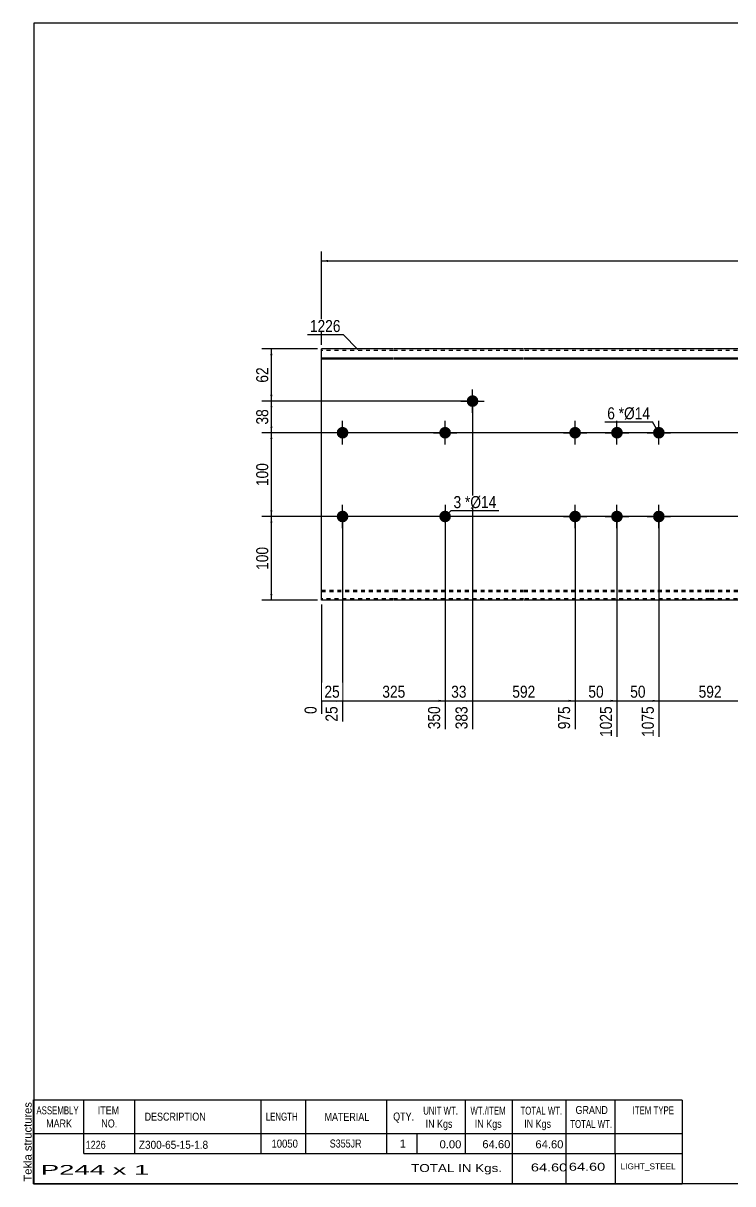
# Model space of a CAD drawing. Header units: millimetres. Extents: x -71 to 331, y -169 to 108.
# Drawn here: x -71.3 to 98.2, y -169.3 to 107.8 of the extents above; entities that cross this region are included whole.
import ezdxf

# ---------------------------------------------------------------- set-up
doc = ezdxf.new("R2010")
doc.units = ezdxf.units.MM
doc.linetypes.add('DXK_LINE_DOT1', pattern=[1.8814, 0.9407, -0.9407])
doc.styles.add('Arial', font='ARIAL.TTF', dxfattribs={"height": 0.2})
doc.styles.add('Arial Narrow', font='ARIALN.TTF', dxfattribs={"height": 0.2})

# ---------------------------------------------------------------- blocks, each defined once
blk = doc.blocks.new('Unknown-627191468-1944')
at = {"color": 5, "linetype": 'Continuous'}
for p, q in [((331.25, 107.75), (-68.75, 107.75)), ((-68.75, 107.75), (-68.75, -169.25)), ((331.25, -169.25), (331.25, 107.75)), ((-68.75, -169.25), (331.25, -169.25))]:
    blk.add_line(p, q, dxfattribs=at)
at = {"color": 174, "linetype": 'Continuous', "style": 'Arial'}
blk.add_text('Tekla structures', height=1.9102, rotation=90, dxfattribs=at).set_placement((-69.25, -168.75))
blk = doc.blocks.new('Bolt-627191468-1223 - 1203')
at = {"linetype": 'Continuous'}
for points in [[(59.13, 10, -1), (61.93, 10, -1)], [(69.13, 10, -1), (71.93, 10, -1)], [(79.13, 10, -1), (81.93, 10, -1)], [(59.13, -10, -1), (61.93, -10, -1)], [(69.13, -10, -1), (71.93, -10, -1)], [(79.13, -10, -1), (81.93, -10, -1)]]:
    blk.add_hatch(color=3, dxfattribs=at).paths.add_polyline_path(points)
at = {"color": 3, "linetype": 'Continuous'}
for p, q in [((60.53, 7.2), (60.53, 12.8)), ((70.53, 7.2), (70.53, 12.8)), ((80.53, 7.2), (80.53, 12.8)), ((57.73, 10), (63.33, 10)), ((67.73, 10), (73.33, 10)), ((77.73, 10), (83.33, 10)), ((60.53, -12.8), (60.53, -7.2)), ((70.53, -12.8), (70.53, -7.2)), ((80.53, -12.8), (80.53, -7.2)), ((57.73, -10), (63.33, -10)), ((67.73, -10), (73.33, -10)), ((77.73, -10), (83.33, -10))]:
    blk.add_line(p, q, dxfattribs=at)
blk = doc.blocks.new('Part-627191468-1218 - 1203')
at = {"color": 2, "linetype": 'Continuous'}
for p, q in [((0, -30), (0, 30)), ((17.19, 30), (0, 30)), ((0, 27.88), (17.19, 27.88)), ((48.24, 30), (17.29, 30)), ((17.29, 27.88), (48.24, 27.88)), ((92.72, 30), (48.34, 30)), ((48.34, 27.88), (92.72, 27.88)), ((123.77, 30), (92.82, 30)), ((92.82, 27.88), (123.77, 27.88)), ((148.25, 30), (123.87, 30)), ((123.87, 27.88), (148.25, 27.88)), ((171.15, 30), (148.35, 30)), ((148.35, 27.88), (171.15, 27.88)), ((195.64, 30), (171.25, 30)), ((171.25, 27.88), (195.64, 27.88)), ((240.13, 30), (195.74, 30)), ((195.74, 27.88), (240.13, 27.88)), ((257.42, 30), (240.23, 30)), ((240.23, 27.88), (257.42, 27.88)), ((257.42, 30), (257.42, -30)), ((0, 27.62), (17.19, 27.62)), ((17.29, 27.62), (48.24, 27.62)), ((48.34, 27.62), (92.72, 27.62)), ((92.82, 27.62), (123.77, 27.62)), ((123.87, 27.62), (148.25, 27.62)), ((148.35, 27.62), (171.15, 27.62)), ((171.25, 27.62), (195.64, 27.62)), ((195.74, 27.62), (240.13, 27.62)), ((240.23, 27.62), (257.42, 27.62)), ((17.19, -30), (0, -30)), ((48.24, -30), (17.29, -30)), ((92.72, -30), (48.34, -30)), ((123.77, -30), (92.82, -30)), ((148.25, -30), (123.87, -30)), ((171.15, -30), (148.35, -30)), ((195.64, -30), (171.25, -30)), ((240.13, -30), (195.74, -30)), ((257.42, -30), (240.23, -30))]:
    blk.add_line(p, q, dxfattribs=at)
at = {"color": 7, "linetype": 'DXK_LINE_DOT1'}
for p, q in [((17.19, 29.64), (0, 29.64)), ((48.24, 29.64), (17.29, 29.64)), ((92.72, 29.64), (48.34, 29.64)), ((123.77, 29.64), (92.82, 29.64)), ((148.25, 29.64), (123.87, 29.64)), ((171.15, 29.64), (148.35, 29.64)), ((195.64, 29.64), (171.25, 29.64)), ((240.13, 29.64), (195.74, 29.64)), ((257.42, 29.64), (240.23, 29.64)), ((0, -27.62), (17.19, -27.62)), ((17.29, -27.62), (48.24, -27.62)), ((48.34, -27.62), (92.72, -27.62)), ((92.82, -27.62), (123.77, -27.62)), ((123.87, -27.62), (148.25, -27.62)), ((148.35, -27.62), (171.15, -27.62)), ((171.25, -27.62), (195.64, -27.62)), ((195.74, -27.62), (240.13, -27.62)), ((240.23, -27.62), (257.42, -27.62)), ((0, -27.88), (17.19, -27.88)), ((17.19, -29.64), (0, -29.64)), ((17.29, -27.88), (48.24, -27.88)), ((48.24, -29.64), (17.29, -29.64)), ((48.34, -27.88), (92.72, -27.88)), ((92.72, -29.64), (48.34, -29.64)), ((92.82, -27.88), (123.77, -27.88)), ((123.77, -29.64), (92.82, -29.64)), ((123.87, -27.88), (148.25, -27.88)), ((148.25, -29.64), (123.87, -29.64)), ((148.35, -27.88), (171.15, -27.88)), ((171.15, -29.64), (148.35, -29.64)), ((171.25, -27.88), (195.64, -27.88)), ((195.64, -29.64), (171.25, -29.64)), ((195.74, -27.88), (240.13, -27.88)), ((240.13, -29.64), (195.74, -29.64)), ((240.23, -27.88), (257.42, -27.88)), ((257.42, -29.64), (240.23, -29.64))]:
    blk.add_line(p, q, dxfattribs=at)
blk = doc.blocks.new('Bolt-627191468-1222 - 1203')
at = {"linetype": 'Continuous'}
blk.add_hatch(color=3, dxfattribs=at).paths.add_polyline_path([(34.64, 17.55, -1), (37.44, 17.55, -1)])
at = {"color": 3, "linetype": 'Continuous'}
for p, q in [((36.04, 14.75), (36.04, 20.35)), ((33.24, 17.55), (38.84, 17.55))]:
    blk.add_line(p, q, dxfattribs=at)
blk = doc.blocks.new('Bolt-627191468-1224 - 1203')
at = {"linetype": 'Continuous'}
blk.add_hatch(color=3, dxfattribs=at).paths.add_polyline_path([(28.09, 10, -1), (30.89, 10, -1)])
at = {"color": 3, "linetype": 'Continuous'}
for p, q in [((29.49, 7.2), (29.49, 12.8)), ((26.69, 10), (32.29, 10))]:
    blk.add_line(p, q, dxfattribs=at)
blk = doc.blocks.new('Bolt-627191468-1226 - 1203')
at = {"linetype": 'Continuous'}
blk.add_hatch(color=3, dxfattribs=at).paths.add_polyline_path([(30.89, -10, -1), (28.09, -10, -1)])
at = {"color": 3, "linetype": 'Continuous'}
for p, q in [((29.49, -7.2), (29.49, -12.8)), ((32.29, -10), (26.69, -10))]:
    blk.add_line(p, q, dxfattribs=at)
blk = doc.blocks.new('Bolt-627191468-1230 - 1203')
at = {"linetype": 'Continuous'}
for points in [[(3.6, 10, -1), (6.4, 10, -1)], [(134.66, 10, -1), (137.46, 10, -1)]]:
    blk.add_hatch(color=3, dxfattribs=at).paths.add_polyline_path(points)
at = {"color": 3, "linetype": 'Continuous'}
for p, q in [((5, 7.2), (5, 12.8)), ((136.06, 7.2), (136.06, 12.8)), ((7.8, 10), (2.2, 10)), ((138.86, 10), (133.26, 10))]:
    blk.add_line(p, q, dxfattribs=at)
blk = doc.blocks.new('Bolt-627191468-1231 - 1203')
at = {"linetype": 'Continuous'}
for points in [[(3.6, -10, -1), (6.4, -10, -1)], [(134.66, -10, -1), (137.46, -10, -1)]]:
    blk.add_hatch(color=3, dxfattribs=at).paths.add_polyline_path(points)
at = {"color": 3, "linetype": 'Continuous'}
for p, q in [((5, -12.8), (5, -7.2)), ((136.06, -12.8), (136.06, -7.2)), ((7.8, -10), (2.2, -10)), ((138.86, -10), (133.26, -10))]:
    blk.add_line(p, q, dxfattribs=at)
blk = doc.blocks.new('StraightDimension-627191468-1279 - 1203')
at = {"linetype": 'Continuous'}
blk.add_hatch(color=7, dxfattribs=at).paths.add_polyline_path([(34.54, -53.75), (36.04, -54), (34.54, -54.25)])
at = {"color": 7, "linetype": 'Continuous'}
for p, q in [((36.04, 16.55), (36.04, -60.78)), ((29.49, -11), (29.49, -60.78)), ((29.49, -54), (36.04, -54))]:
    blk.add_line(p, q, dxfattribs=at)
at = {"color": 0}
blk.add_wipeout([(35.19, -53.85), (35.19, -49.65), (30.34, -49.65), (30.34, -53.85)], dxfattribs=at)
at = {"color": 3, "style": 'Arial Narrow'}
blk.add_text('33', height=2.863, dxfattribs=at).set_placement((30.94, -53.25))
at = {"color": 0, "linetype": 'Continuous'}
blk.add_wipeout([(35.44, -54.7), (31.24, -54.7), (31.24, -61.38), (35.44, -61.38)], dxfattribs=at)
at = {"color": 3, "linetype": 'Continuous', "style": 'Arial Narrow'}
blk.add_text('383', height=2.863, rotation=90.0002, dxfattribs=at).set_placement((34.84, -60.78))
blk = doc.blocks.new('StraightDimension-627191468-1361 - 1203')
at = {"linetype": 'Continuous'}
for points in [[(-12.25, 28.5), (-12, 30), (-11.75, 28.5)], [(-11.75, 19.05), (-12, 17.55), (-12.25, 19.05)]]:
    blk.add_hatch(color=7, dxfattribs=at).paths.add_polyline_path(points)
at = {"color": 7, "linetype": 'Continuous'}
for p, q in [((-1, 30), (-14.25, 30)), ((-12, 17.55), (-12, 30)), ((35.04, 17.55), (-14.25, 17.55))]:
    blk.add_line(p, q, dxfattribs=at)
at = {"color": 0}
blk.add_wipeout([(-12.15, 26.2), (-16.35, 26.2), (-16.35, 21.35), (-12.15, 21.35)], dxfattribs=at)
at = {"color": 3, "style": 'Arial Narrow'}
blk.add_text('62', height=2.863, rotation=90.0002, dxfattribs=at).set_placement((-12.75, 21.95))
blk = doc.blocks.new('StraightDimension-627191468-1280 - 1203')
at = {"linetype": 'Continuous'}
blk.add_hatch(color=7, dxfattribs=at).paths.add_polyline_path([(27.99, -53.75), (29.49, -54), (27.99, -54.25)])
at = {"color": 7, "linetype": 'Continuous'}
for p, q in [((5, -11), (5, -58.96)), ((29.49, -11), (29.49, -60.78)), ((5, -54), (29.49, -54))]:
    blk.add_line(p, q, dxfattribs=at)
at = {"color": 0}
blk.add_wipeout([(20.59, -53.85), (20.59, -49.65), (13.9, -49.65), (13.9, -53.85)], dxfattribs=at)
at = {"color": 0, "linetype": 'Continuous'}
blk.add_wipeout([(28.89, -54.7), (24.69, -54.7), (24.69, -61.38), (28.89, -61.38)], dxfattribs=at)
at = {"color": 3, "style": 'Arial Narrow'}
blk.add_text('325', height=2.863, dxfattribs=at).set_placement((14.5, -53.25))
at = {"color": 3, "linetype": 'Continuous', "style": 'Arial Narrow'}
blk.add_text('350', height=2.863, rotation=90.0002, dxfattribs=at).set_placement((28.29, -60.78))
blk = doc.blocks.new('StraightDimension-627191468-1281 - 1203')
at = {"linetype": 'Continuous'}
blk.add_hatch(color=7, dxfattribs=at).paths.add_polyline_path([(3.5, -53.75), (5, -54), (3.5, -54.25)])
at = {"color": 7, "linetype": 'Continuous'}
for p, q in [((5, -11), (5, -58.96)), ((0, -31), (0, -57.13)), ((0, -54), (5, -54))]:
    blk.add_line(p, q, dxfattribs=at)
at = {"color": 0}
blk.add_wipeout([(4.93, -53.85), (4.93, -49.65), (0.07, -49.65), (0.07, -53.85)], dxfattribs=at)
at = {"color": 3, "style": 'Arial Narrow'}
blk.add_text('25', height=2.863, dxfattribs=at).set_placement((0.67, -53.25))
at = {"color": 0, "linetype": 'Continuous'}
blk.add_wipeout([(4.4, -54.7), (0.2, -54.7), (0.2, -59.56), (4.4, -59.56)], dxfattribs=at)
at = {"color": 3, "linetype": 'Continuous', "style": 'Arial Narrow'}
blk.add_text('25', height=2.863, rotation=90.0002, dxfattribs=at).set_placement((3.8, -58.96))
at = {"color": 0, "linetype": 'Continuous'}
blk.add_wipeout([(-0.6, -54.7), (-4.8, -54.7), (-4.8, -57.73), (-0.6, -57.73)], dxfattribs=at)
at = {"color": 3, "linetype": 'Continuous', "style": 'Arial Narrow'}
blk.add_text('0', height=2.86, rotation=90.0002, dxfattribs=at).set_placement((-1.2, -57.13))
blk = doc.blocks.new('StraightDimension-627191468-1275 - 1203')
at = {"linetype": 'Continuous'}
blk.add_hatch(color=7, dxfattribs=at).paths.add_polyline_path([(103.52, -53.75), (105.02, -54), (103.52, -54.25)])
at = {"color": 7, "linetype": 'Continuous'}
for p, q in [((105.02, 16.55), (105.02, -62.61)), ((80.53, -11), (80.53, -62.61)), ((80.53, -54), (105.02, -54))]:
    blk.add_line(p, q, dxfattribs=at)
at = {"color": 0}
blk.add_wipeout([(96.12, -53.85), (96.12, -49.65), (89.43, -49.65), (89.43, -53.85)], dxfattribs=at)
at = {"color": 0, "linetype": 'Continuous'}
blk.add_wipeout([(104.42, -54.7), (100.22, -54.7), (100.22, -63.21), (104.42, -63.21)], dxfattribs=at)
at = {"color": 3, "style": 'Arial Narrow'}
blk.add_text('592', height=2.863, dxfattribs=at).set_placement((90.03, -53.25))
at = {"color": 3, "linetype": 'Continuous', "style": 'Arial Narrow'}
blk.add_text('1667', height=2.863, rotation=90.0002, dxfattribs=at).set_placement((103.82, -62.61))
blk = doc.blocks.new('StraightDimension-627191468-1276 - 1203')
at = {"linetype": 'Continuous'}
blk.add_hatch(color=7, dxfattribs=at).paths.add_polyline_path([(79.03, -53.75), (80.53, -54), (79.03, -54.25)])
at = {"color": 7, "linetype": 'Continuous'}
for p, q in [((70.53, -11), (70.53, -62.61)), ((80.53, -11), (80.53, -62.61)), ((70.53, -54), (80.53, -54))]:
    blk.add_line(p, q, dxfattribs=at)
at = {"color": 0}
blk.add_wipeout([(77.96, -53.85), (77.96, -49.65), (73.1, -49.65), (73.1, -53.85)], dxfattribs=at)
at = {"color": 3, "style": 'Arial Narrow'}
blk.add_text('50', height=2.863, dxfattribs=at).set_placement((73.7, -53.25))
at = {"color": 0, "linetype": 'Continuous'}
blk.add_wipeout([(79.93, -54.7), (75.73, -54.7), (75.73, -63.21), (79.93, -63.21)], dxfattribs=at)
at = {"color": 3, "linetype": 'Continuous', "style": 'Arial Narrow'}
blk.add_text('1075', height=2.863, rotation=90.0002, dxfattribs=at).set_placement((79.33, -62.61))
blk = doc.blocks.new('StraightDimension-627191468-1277 - 1203')
at = {"linetype": 'Continuous'}
blk.add_hatch(color=7, dxfattribs=at).paths.add_polyline_path([(69.03, -53.75), (70.53, -54), (69.03, -54.25)])
at = {"color": 7, "linetype": 'Continuous'}
for p, q in [((60.53, -11), (60.53, -60.78)), ((70.53, -11), (70.53, -62.61)), ((60.53, -54), (70.53, -54))]:
    blk.add_line(p, q, dxfattribs=at)
at = {"color": 0}
blk.add_wipeout([(67.96, -53.85), (67.96, -49.65), (63.1, -49.65), (63.1, -53.85)], dxfattribs=at)
at = {"color": 3, "style": 'Arial Narrow'}
blk.add_text('50', height=2.863, dxfattribs=at).set_placement((63.7, -53.25))
at = {"color": 0, "linetype": 'Continuous'}
blk.add_wipeout([(69.93, -54.7), (65.73, -54.7), (65.73, -63.21), (69.93, -63.21)], dxfattribs=at)
at = {"color": 3, "linetype": 'Continuous', "style": 'Arial Narrow'}
blk.add_text('1025', height=2.863, rotation=90.0002, dxfattribs=at).set_placement((69.33, -62.61))
blk = doc.blocks.new('StraightDimension-627191468-1278 - 1203')
at = {"linetype": 'Continuous'}
blk.add_hatch(color=7, dxfattribs=at).paths.add_polyline_path([(59.03, -53.75), (60.53, -54), (59.03, -54.25)])
at = {"color": 7, "linetype": 'Continuous'}
for p, q in [((36.04, 16.55), (36.04, -60.78)), ((60.53, -11), (60.53, -60.78)), ((36.04, -54), (60.53, -54))]:
    blk.add_line(p, q, dxfattribs=at)
at = {"color": 0}
blk.add_wipeout([(51.63, -53.85), (51.63, -49.65), (44.94, -49.65), (44.94, -53.85)], dxfattribs=at)
at = {"color": 0, "linetype": 'Continuous'}
blk.add_wipeout([(59.93, -54.7), (55.73, -54.7), (55.73, -61.38), (59.93, -61.38)], dxfattribs=at)
at = {"color": 3, "style": 'Arial Narrow'}
blk.add_text('592', height=2.863, dxfattribs=at).set_placement((45.54, -53.25))
at = {"color": 3, "linetype": 'Continuous', "style": 'Arial Narrow'}
blk.add_text('975', height=2.863, rotation=90.0002, dxfattribs=at).set_placement((59.33, -60.78))
blk = doc.blocks.new('StraightDimension-627191468-1362 - 1203')
at = {"linetype": 'Continuous'}
for points in [[(-12.25, 16.05), (-12, 17.55), (-11.75, 16.05)], [(-11.75, 11.5), (-12, 10), (-12.25, 11.5)]]:
    blk.add_hatch(color=7, dxfattribs=at).paths.add_polyline_path(points)
at = {"color": 7, "linetype": 'Continuous'}
for p, q in [((35.04, 17.55), (-14.25, 17.55)), ((-12, 10), (-12, 17.55)), ((182.45, 10), (-14.25, 10))]:
    blk.add_line(p, q, dxfattribs=at)
at = {"color": 0}
blk.add_wipeout([(-12.15, 16.2), (-16.35, 16.2), (-16.35, 11.35), (-12.15, 11.35)], dxfattribs=at)
at = {"color": 3, "style": 'Arial Narrow'}
blk.add_text('38', height=2.863, rotation=90.0002, dxfattribs=at).set_placement((-12.75, 11.95))
blk = doc.blocks.new('StraightDimension-627191468-1363 - 1203')
at = {"linetype": 'Continuous'}
for points in [[(-12.25, 8.5), (-12, 10), (-11.75, 8.5)], [(-11.75, -8.5), (-12, -10), (-12.25, -8.5)]]:
    blk.add_hatch(color=7, dxfattribs=at).paths.add_polyline_path(points)
at = {"color": 7, "linetype": 'Continuous'}
for p, q in [((182.45, 10), (-14.25, 10)), ((-12, -10), (-12, 10)), ((182.45, -10), (-14.25, -10))]:
    blk.add_line(p, q, dxfattribs=at)
at = {"color": 0}
blk.add_wipeout([(-12.15, 3.34), (-16.35, 3.34), (-16.35, -3.34), (-12.15, -3.34)], dxfattribs=at)
at = {"color": 3, "style": 'Arial Narrow'}
blk.add_text('100', height=2.863, rotation=90.0002, dxfattribs=at).set_placement((-12.75, -2.74))
blk = doc.blocks.new('StraightDimension-627191468-1364 - 1203')
at = {"linetype": 'Continuous'}
for points in [[(-12.25, -11.5), (-12, -10), (-11.75, -11.5)], [(-11.75, -28.5), (-12, -30), (-12.25, -28.5)]]:
    blk.add_hatch(color=7, dxfattribs=at).paths.add_polyline_path(points)
at = {"color": 7, "linetype": 'Continuous'}
for p, q in [((182.45, -10), (-14.25, -10)), ((-12, -30), (-12, -10)), ((-1, -30), (-14.25, -30))]:
    blk.add_line(p, q, dxfattribs=at)
at = {"color": 0}
blk.add_wipeout([(-12.15, -16.66), (-16.35, -16.66), (-16.35, -23.34), (-12.15, -23.34)], dxfattribs=at)
at = {"color": 3, "style": 'Arial Narrow'}
blk.add_text('100', height=2.863, rotation=90.0002, dxfattribs=at).set_placement((-12.75, -22.74))
blk = doc.blocks.new('StraightDimension-627191468-1379 - 1203')
at = {"linetype": 'Continuous'}
for points in [[(1.5, 50.75), (0, 51), (1.5, 51.25)], [(255.92, 51.25), (257.42, 51), (255.92, 50.75)]]:
    blk.add_hatch(color=7, dxfattribs=at).paths.add_polyline_path(points)
at = {"color": 7, "linetype": 'Continuous'}
for p, q in [((0, 31), (0, 53.25)), ((257.42, 31), (257.42, 53.25)), ((0, 51), (257.42, 51))]:
    blk.add_line(p, q, dxfattribs=at)
at = {"color": 0}
blk.add_wipeout([(133.88, 51.15), (133.88, 55.35), (123.54, 55.35), (123.54, 51.15)], dxfattribs=at)
at = {"color": 3, "style": 'Arial Narrow'}
blk.add_text('10050', height=2.863, dxfattribs=at).set_placement((124.14, 51.75))
blk = doc.blocks.new('CBS_BOM-627191468-1968')
at = {"color": 7, "linetype": 'Continuous'}
for p, q in [((-68.78, -157.28), (-68.78, -149.28)), ((-68.78, -149.28), (86.14, -149.28)), ((-56.78, -157.28), (-56.78, -149.28)), ((-44.59, -157.28), (-44.59, -149.28)), ((-14.43, -157.28), (-14.43, -149.28)), ((-3.75, -157.28), (-3.75, -149.28)), ((15.57, -157.28), (15.57, -149.28)), ((34.37, -157.28), (34.37, -149.28)), ((45.58, -157.28), (45.58, -149.28)), ((58.37, -157.28), (58.37, -149.28)), ((70.12, -157.28), (70.12, -149.28)), ((86.14, -149.29), (86.14, -157.27)), ((-68.78, -157.28), (86.14, -157.28)), ((-68.78, -162.08), (-68.78, -157.28)), ((-56.78, -162.08), (-56.78, -157.28)), ((-44.59, -162.08), (-44.59, -157.28)), ((-14.43, -162.08), (-14.43, -157.28)), ((-3.75, -162.08), (-3.75, -157.28)), ((15.57, -162.08), (15.57, -157.28)), ((22.83, -162.08), (22.83, -157.28)), ((34.37, -162.08), (34.37, -157.28)), ((45.58, -162.08), (45.58, -157.28)), ((58.37, -162.08), (58.37, -157.28)), ((70.14, -162.08), (70.14, -157.28)), ((86.14, -157.28), (86.14, -162.08)), ((-68.78, -169.28), (-68.78, -162.1)), ((-56.78, -162.08), (86.14, -162.08)), ((45.58, -169.28), (45.58, -162.1)), ((58.37, -169.28), (58.37, -162.1)), ((70.18, -169.28), (70.18, -162.1)), ((86.14, -162.08), (86.14, -169.28)), ((-68.78, -169.28), (86.14, -169.28))]:
    blk.add_line(p, q, dxfattribs=at)
at = {"color": 3, "linetype": 'Continuous', "style": 'Arial'}
for s, height, width, p in [('ASSEMBLY', 1.91, 0.7, (-68.1, -152.71)), ('ITEM', 1.91, 0.8, (-53.45, -152.71)), ('DESCRIPTION', 1.9102, 0.8, (-42.27, -154.21)), ('LENGTH', 1.91, 0.7, (-13.32, -154.21)), ('MATERIAL', 1.91, 0.8, (0.7, -154.26)), ('QTY.', 1.91, 0.8, (17.09, -154.18)), ('UNIT WT.', 1.91, 0.7, (24.26, -152.78)), ('WT./ITEM', 1.91, 0.7, (35.55, -152.78)), ('TOTAL WT.', 1.91, 0.7, (47.49, -152.78)), ('GRAND', 1.91, 0.8, (60.64, -152.62)), ('ITEM TYPE', 1.91, 0.7, (74.28, -152.7)), ('MARK', 1.91, 0.8, (-65.78, -155.84)), ('NO.', 1.91, 0.8, (-52.6, -155.84)), ('IN Kgs', 1.91, 0.8, (24.84, -155.92)), ('IN Kgs', 1.91, 0.8, (36.59, -155.92)), ('IN Kgs', 1.91, 0.8, (48.38, -155.92)), ('TOTAL WT.', 1.91, 0.7, (59.38, -155.96))]:
    blk.add_text(s, height=height, dxfattribs=dict(at, width=width)).set_placement(p)
at = {"color": 7, "linetype": 'Continuous', "style": 'Arial'}
for s, height, width, p in [('1226', 1.91, 0.8, (-56.32, -160.93)), ('Z300-65-15-1.8', 1.9102, 0.9, (-43.65, -160.93)), ('10050', 1.91, 0.85, (-11.97, -160.65)), ('S355JR', 1.91, 0.8, (1.94, -160.62))]:
    blk.add_text(s, height=height, dxfattribs=dict(at, width=width)).set_placement(p)
for s, p in [('1', (18.66, -160.62)), ('0.00', (28.17, -160.81)), ('64.60', (38.39, -160.78)), ('64.60', (51.06, -160.81))]:
    blk.add_text(s, height=1.91, dxfattribs=at).set_placement(p)
at = {"color": 6, "linetype": 'Continuous', "style": 'Arial'}
for s, height, width, p in [('P244 x 1', 2.292, 2.05, (-67.06, -167.09)), ('TOTAL IN Kgs.', 1.9102, 1.2, (21.38, -166.48)), ('64.60', 1.91, 1.3, (49.97, -166.33)), ('64.60', 1.91, 1.3, (59.04, -166.17))]:
    blk.add_text(s, height=height, dxfattribs=dict(at, width=width)).set_placement(p)
blk.add_text('LIGHT_STEEL', height=1.4135, dxfattribs=at).set_placement((71.39, -165.83))
blk = doc.blocks.new('Mark-627191468-1382 - 1203')
at = {"color": 0}
blk.add_wipeout([(4.51, 34.04), (4.51, 37.04), (-2.8, 37.04), (-2.8, 34.04)], dxfattribs=at)
blk.add_wipeout([(4.51, 34.04), (4.51, 37.04), (-2.8, 37.04), (-2.8, 34.04)], dxfattribs=at)
at = {"color": 7, "linetype": 'Continuous'}
for p in [(-3.4, 33.44), (8.65, 29.9)]:
    blk.add_line(p, (5.11, 33.44), dxfattribs=at)
at = {"color": 3, "style": 'Arial Narrow'}
blk.add_text('1226', height=2.863, dxfattribs=at).set_placement((-2.8, 34.04))
blk = doc.blocks.new('MarkSet-627191468-1399 - 1203')
at = {"color": 0}
blk.add_wipeout([(33.33, -7.99), (33.33, -4.99), (31.5, -4.99), (31.5, -7.99)], dxfattribs=at)
blk.add_wipeout([(33.33, -7.99), (33.33, -4.99), (31.5, -4.99), (31.5, -7.99)], dxfattribs=at)
at = {"color": 7, "linetype": 'Continuous'}
blk.add_line((29.49, -10), (30.9, -8.59), dxfattribs=at)
at = {"color": 0}
blk.add_wipeout([(35.51, -7.99), (35.51, -4.99), (34.23, -4.99), (34.23, -7.99)], dxfattribs=at)
blk.add_wipeout([(35.51, -7.99), (35.51, -4.99), (34.23, -4.99), (34.23, -7.99)], dxfattribs=at)
at = {"color": 3, "style": 'Arial Narrow'}
blk.add_text('3', height=2.86, dxfattribs=at).set_placement((31.5, -7.99))
at = {"color": 0}
blk.add_wipeout([(41.72, -7.99), (41.72, -4.99), (35.51, -4.99), (35.51, -7.99)], dxfattribs=at)
blk.add_wipeout([(41.72, -7.99), (41.72, -4.99), (35.51, -4.99), (35.51, -7.99)], dxfattribs=at)
at = {"color": 7, "linetype": 'Continuous'}
blk.add_line((30.9, -8.59), (42.32, -8.59), dxfattribs=at)
at = {"color": 3, "style": 'Arial Narrow'}
for s, height, p in [('*', 2.86, (34.23, -7.99)), ('Ø14', 2.863, (35.51, -7.99))]:
    blk.add_text(s, height=height, dxfattribs=at).set_placement(p)
blk = doc.blocks.new('Mark-627191468-1416 - 1203')
at = {"color": 0}
blk.add_wipeout([(70.04, 13.2), (70.04, 16.2), (68.21, 16.2), (68.21, 13.2)], dxfattribs=at)
blk.add_wipeout([(70.04, 13.2), (70.04, 16.2), (68.21, 16.2), (68.21, 13.2)], dxfattribs=at)
blk.add_wipeout([(72.22, 13.2), (72.22, 16.2), (70.94, 16.2), (70.94, 13.2)], dxfattribs=at)
blk.add_wipeout([(72.22, 13.2), (72.22, 16.2), (70.94, 16.2), (70.94, 13.2)], dxfattribs=at)
at = {"color": 3, "style": 'Arial Narrow'}
blk.add_text('6', height=2.86, dxfattribs=at).set_placement((68.21, 13.2))
at = {"color": 0}
blk.add_wipeout([(78.43, 13.2), (78.43, 16.2), (72.22, 16.2), (72.22, 13.2)], dxfattribs=at)
blk.add_wipeout([(78.43, 13.2), (78.43, 16.2), (72.22, 16.2), (72.22, 13.2)], dxfattribs=at)
at = {"color": 7, "linetype": 'Continuous'}
for p in [(67.61, 12.6), (80.53, 10)]:
    blk.add_line(p, (79.03, 12.6), dxfattribs=at)
at = {"color": 3, "style": 'Arial Narrow'}
for s, height, p in [('*', 2.86, (70.94, 13.2)), ('Ø14', 2.863, (72.22, 13.2))]:
    blk.add_text(s, height=height, dxfattribs=at).set_placement(p)

msp = doc.modelspace()

# ---------------------------------------------------------------- block references
for name in ['Unknown-627191468-1944', 'Part-627191468-1218 - 1203', 'Bolt-627191468-1222 - 1203', 'Bolt-627191468-1230 - 1203', 'Bolt-627191468-1224 - 1203', 'Bolt-627191468-1223 - 1203', 'Bolt-627191468-1231 - 1203', 'Bolt-627191468-1226 - 1203', 'CBS_BOM-627191468-1968']:
    msp.add_blockref(name, (0, 0))

# ---------------------------------------------------------------- next in the draw order: block references
for name in ['StraightDimension-627191468-1279 - 1203', 'StraightDimension-627191468-1275 - 1203']:
    msp.add_blockref(name, (0, 0))

# ---------------------------------------------------------------- next in the draw order: block references
for name in ['StraightDimension-627191468-1361 - 1203', 'StraightDimension-627191468-1280 - 1203', 'StraightDimension-627191468-1276 - 1203']:
    msp.add_blockref(name, (0, 0))

# ---------------------------------------------------------------- next in the draw order: block references
for name in ['StraightDimension-627191468-1379 - 1203', 'StraightDimension-627191468-1281 - 1203', 'StraightDimension-627191468-1277 - 1203']:
    msp.add_blockref(name, (0, 0))

# ---------------------------------------------------------------- next in the draw order: block references
for name in ['Mark-627191468-1382 - 1203', 'StraightDimension-627191468-1278 - 1203']:
    msp.add_blockref(name, (0, 0))

# ---------------------------------------------------------------- next in the draw order: block references
msp.add_blockref('StraightDimension-627191468-1362 - 1203', (0, 0))

# ---------------------------------------------------------------- next in the draw order: block references
msp.add_blockref('StraightDimension-627191468-1363 - 1203', (0, 0))

# ---------------------------------------------------------------- next in the draw order: block references
for name in ['Mark-627191468-1416 - 1203', 'StraightDimension-627191468-1364 - 1203']:
    msp.add_blockref(name, (0, 0))

# ---------------------------------------------------------------- next in the draw order: block references
msp.add_blockref('MarkSet-627191468-1399 - 1203', (0, 0))

doc.saveas('drawing.dxf')
